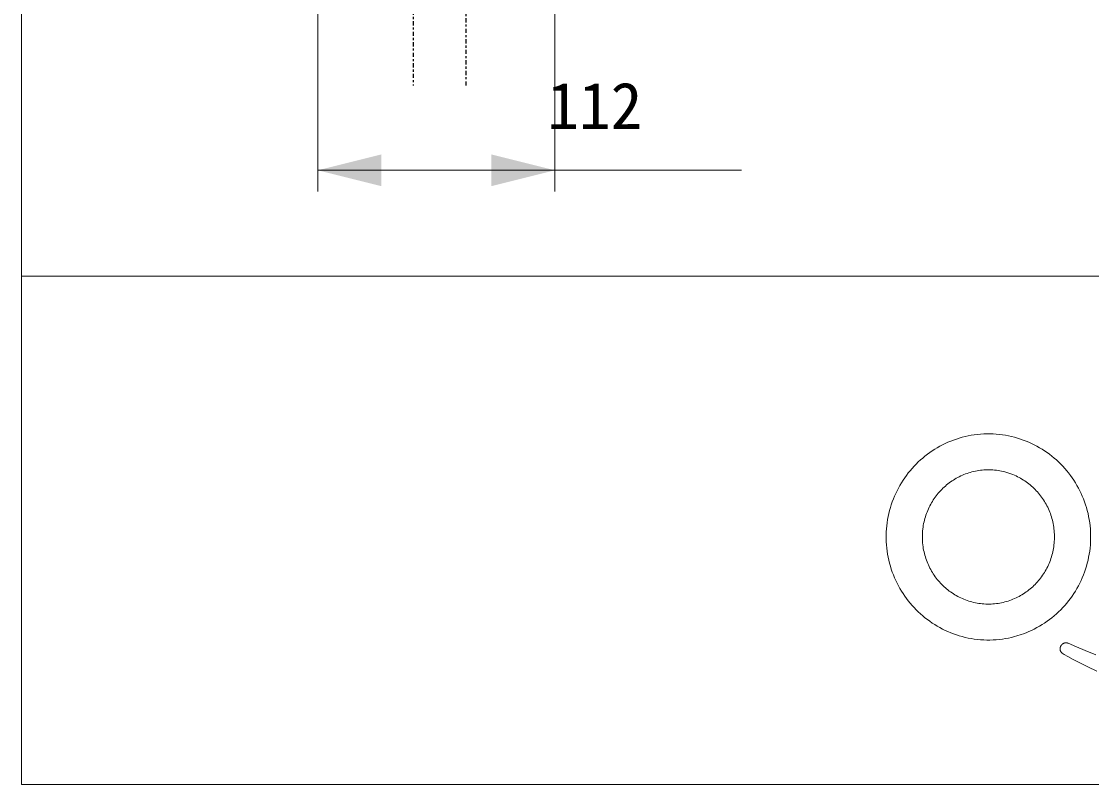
# Model space of a CAD drawing. Units: millimetres, scale not verified. Extents: x -203 to 203, y -143 to 208.
# Drawn here: x -198 to -147.5, y -138 to -102 of the extents above; entities that cross this region are included whole.
import ezdxf
from ezdxf.enums import TextEntityAlignment as Align

# ---------------------------------------------------------------- set-up
doc = ezdxf.new("R2010")
doc.units = ezdxf.units.MM
doc.header["$LTSCALE"] = 0.5
doc.linetypes.add('USER1', pattern=[0.629921, 0.393701, -0.07874, 0.07874, -0.07874])
for name, color, linetype, lineweight in [('0-1_DIMENSION_LINES$02_DIMENSI', 1, 'Continuous', 25), ('0-3_DIMENSION_LINES$01_CENTER_', 7, 'USER1', 25), ('0-9_図面_FORMAT$02_LOGO$02_OMOIO', 7, 'Continuous', 18), ('0-A_図面_FORMAT$01_WAKU$OUT_LINE', 6, 'Continuous', 18)]:
    doc.layers.add(name, color=color, linetype=linetype, lineweight=lineweight)
doc.styles.add('ＭＳ ゴシック', font='')
doc.styles.get('ＭＳ ゴシック').set_extended_font_data('MS Gothic')

# ---------------------------------------------------------------- blocks, each defined once
blk = doc.blocks.new('U81')
at = {"layer": '0-1_DIMENSION_LINES$02_DIMENSI', "color": 7}
blk.add_solid([(3318, 1760.5), (3312, 1762), (3318, 1763.5)], dxfattribs=at)
blk = doc.blocks.new('U82')
at = {"layer": '0-1_DIMENSION_LINES$02_DIMENSI', "color": 7}
blk.add_solid([(3328.386, 1760.5), (3328.386, 1763.5), (3334.386, 1762)], dxfattribs=at)

msp = doc.modelspace()

# ---------------------------------------------------------------- linework, layer by layer
at = {"layer": '0-1_DIMENSION_LINES$02_DIMENSI', "color": 7, "lineweight": 18}
for p, q in [((-172.8069, -99.9918), (-172.8069, -110)), ((-184, -100.5), (-184, -110)), ((-184, -109), (-172.8069, -109)), ((-172.8069, -109), (-164, -109))]:
    msp.add_line(p, q, dxfattribs=at)
at = {"layer": '0-3_DIMENSION_LINES$01_CENTER_'}
for p, q in [((-179.5, -96), (-179.5, -105)), ((-177, -105), (-177, -96))]:
    msp.add_line(p, q, dxfattribs=at)
at = {"layer": '0-9_図面_FORMAT$02_LOGO$02_OMOIO'}
for points in [[(-154.5006, -121.9606), (-154.3734, -121.8983), (-154.2441, -121.8397), (-154.1128, -121.7848), (-153.9796, -121.7337), (-153.8446, -121.6865), (-153.7078, -121.6433), (-153.5693, -121.6041), (-153.4291, -121.569), (-153.2874, -121.538), (-153.1442, -121.5113), (-152.9996, -121.4888), (-152.8536, -121.4707), (-152.7063, -121.4571), (-152.5579, -121.4479), (-152.4087, -121.4433), (-152.2592, -121.4433), (-152.1101, -121.4479), (-151.9616, -121.4571), (-151.8144, -121.4707), (-151.6684, -121.4888), (-151.5237, -121.5113), (-151.3805, -121.538), (-151.2388, -121.569), (-151.0987, -121.6041), (-150.9602, -121.6433), (-150.8234, -121.6866), (-150.6884, -121.7337), (-150.5552, -121.7848), (-150.4239, -121.8397), (-150.2946, -121.8983), (-150.1673, -121.9607), (-150.0422, -122.0266), (-149.9192, -122.0961), (-149.7984, -122.169), (-149.68, -122.2454), (-149.5639, -122.3251), (-149.4503, -122.4081), (-149.3392, -122.4942), (-149.2306, -122.5836)], [(-157.1627, -126.309), (-157.1613, -126.177), (-157.1599, -126.1265), (-157.1574, -126.0692), (-157.1485, -125.9338), (-157.1349, -125.7854), (-157.117, -125.6382), (-157.0947, -125.4925), (-157.0682, -125.3481), (-157.0374, -125.2053), (-157.0026, -125.0641), (-156.9637, -124.9245), (-156.9208, -124.7867), (-156.874, -124.6506), (-156.8233, -124.5164), (-156.7688, -124.3841), (-156.7106, -124.2538), (-156.6488, -124.1255), (-156.5834, -123.9994), (-156.5144, -123.8754), (-156.4421, -123.7538), (-156.3663, -123.6344), (-156.2872, -123.5174), (-156.2049, -123.4029), (-156.1194, -123.2909), (-156.0307, -123.1816), (-155.9391, -123.0748), (-155.8444, -122.9708), (-155.7468, -122.8696), (-155.6464, -122.7713), (-155.5432, -122.6759), (-155.4373, -122.5835), (-155.3288, -122.4942), (-155.2177, -122.408), (-155.1041, -122.3251), (-154.988, -122.2454), (-154.8695, -122.169), (-154.7488, -122.0961), (-154.6258, -122.0266), (-154.5006, -121.9606)], [(-149.2306, -122.5836), (-149.1248, -122.6759), (-149.0216, -122.7713), (-148.9212, -122.8697), (-148.8236, -122.9708), (-148.7289, -123.0748), (-148.6373, -123.1816), (-148.5486, -123.2909), (-148.4631, -123.4029), (-148.3808, -123.5174), (-148.3017, -123.6344), (-148.2259, -123.7538), (-148.1536, -123.8755), (-148.0846, -123.9994), (-148.0192, -124.1255), (-147.9574, -124.2538), (-147.8992, -124.3841), (-147.8447, -124.5164), (-147.794, -124.6506), (-147.7472, -124.7867), (-147.7043, -124.9246), (-147.6654, -125.0641), (-147.6306, -125.2054), (-147.5998, -125.3482), (-147.5733, -125.4925), (-147.551, -125.6382), (-147.5331, -125.7854), (-147.5195, -125.9338), (-147.5104, -126.0834), (-147.5059, -126.2337), (-147.5059, -126.3843), (-147.5104, -126.5347), (-147.5195, -126.6842), (-147.5331, -126.8327), (-147.551, -126.9798), (-147.5733, -127.1256), (-147.5998, -127.2699), (-147.6306, -127.4127), (-147.6654, -127.5539), (-147.7043, -127.6935)], [(-153.188, -123.2604), (-153.2652, -123.2839), (-153.3415, -123.3093), (-153.417, -123.3366), (-153.4916, -123.3659), (-153.5653, -123.397), (-153.6379, -123.43), (-153.7096, -123.4648), (-153.7803, -123.5014), (-153.85, -123.5397), (-153.9185, -123.5798), (-153.986, -123.6215), (-154.0523, -123.665), (-154.1175, -123.71), (-154.1815, -123.7567), (-154.2443, -123.805), (-154.3058, -123.8548), (-154.366, -123.9061), (-154.425, -123.959), (-154.4826, -124.0133), (-154.5389, -124.069), (-154.5937, -124.1262), (-154.6472, -124.1847), (-154.6992, -124.2446), (-154.7497, -124.3058), (-154.7988, -124.3683), (-154.8463, -124.4321), (-154.8922, -124.4971), (-154.9366, -124.5633), (-154.9793, -124.6307), (-155.0204, -124.6992), (-155.0599, -124.7689), (-155.0976, -124.8397), (-155.1336, -124.9115), (-155.1678, -124.9843), (-155.2003, -125.0582), (-155.2309, -125.133), (-155.2597, -125.2087), (-155.2867, -125.2854), (-155.3117, -125.363)], [(-150.302, -123.9061), (-150.3622, -123.8548), (-150.4237, -123.805), (-150.4865, -123.7567), (-150.5505, -123.71), (-150.6156, -123.665), (-150.682, -123.6215), (-150.7494, -123.5798), (-150.818, -123.5397), (-150.8876, -123.5014), (-150.9583, -123.4648), (-151.03, -123.43), (-151.1027, -123.397), (-151.1811, -123.3641), (-151.2698, -123.3295), (-151.317, -123.3122), (-151.3645, -123.2959), (-151.4124, -123.2805), (-151.4607, -123.266), (-151.5532, -123.2403), (-151.6368, -123.2195), (-151.7164, -123.202), (-151.7967, -123.1867), (-151.8777, -123.1735), (-151.9594, -123.1624), (-152.0417, -123.1535), (-152.1246, -123.1467), (-152.2081, -123.1422), (-152.2919, -123.14), (-152.3759, -123.1399), (-152.4598, -123.1422), (-152.5433, -123.1467), (-152.6262, -123.1535), (-152.7085, -123.1624), (-152.7902, -123.1735), (-152.8712, -123.1867), (-152.9515, -123.202), (-153.0311, -123.2195), (-153.1099, -123.2389), (-153.188, -123.2604)], [(-149.2477, -126.7726), (-149.2368, -126.6896), (-149.228, -126.6059), (-149.2214, -126.5216), (-149.2169, -126.4369), (-149.2147, -126.3517), (-149.2147, -126.2663), (-149.2169, -126.1812), (-149.2214, -126.0963), (-149.228, -126.0121), (-149.2368, -125.9285), (-149.2477, -125.8455), (-149.2607, -125.7632), (-149.2758, -125.6816), (-149.2929, -125.6008), (-149.3121, -125.5207), (-149.3332, -125.4414), (-149.3563, -125.363), (-149.3814, -125.2854), (-149.4083, -125.2087), (-149.4371, -125.133), (-149.4677, -125.0581), (-149.5002, -124.9843), (-149.5344, -124.9115), (-149.5704, -124.8396), (-149.6081, -124.7689), (-149.6476, -124.6992), (-149.6887, -124.6307), (-149.7314, -124.5633), (-149.7758, -124.4971), (-149.8217, -124.4321), (-149.8692, -124.3683), (-149.9183, -124.3058), (-149.9688, -124.2446), (-150.0208, -124.1847), (-150.0743, -124.1262), (-150.1291, -124.069), (-150.1854, -124.0133), (-150.243, -123.959), (-150.302, -123.9061)], [(-155.3117, -125.363), (-155.3348, -125.4414), (-155.3559, -125.5207), (-155.3751, -125.6008), (-155.3922, -125.6816), (-155.4073, -125.7632), (-155.4203, -125.8455), (-155.4317, -125.9338), (-155.442, -126.0334), (-155.4463, -126.0874), (-155.4496, -126.1442), (-155.452, -126.2038), (-155.4536, -126.309)], [(-156.4421, -128.8643), (-156.5145, -128.7426), (-156.5834, -128.6187), (-156.6488, -128.4925), (-156.7106, -128.3643), (-156.7688, -128.2339), (-156.8233, -128.1016), (-156.874, -127.9674), (-156.9208, -127.8313), (-156.9637, -127.6935), (-157.0026, -127.5539), (-157.0374, -127.4127), (-157.0682, -127.2699), (-157.0947, -127.1255), (-157.117, -126.9798), (-157.1349, -126.8326), (-157.1485, -126.6842), (-157.1576, -126.5348), (-157.1621, -126.3847), (-157.1627, -126.309)], [(-155.4536, -126.309), (-155.4526, -126.4049), (-155.4516, -126.4441), (-155.4495, -126.4871), (-155.442, -126.5846), (-155.4317, -126.6843), (-155.4203, -126.7726), (-155.4073, -126.8549), (-155.3922, -126.9365), (-155.3751, -127.0173), (-155.3559, -127.0974), (-155.3348, -127.1766), (-155.3117, -127.2551), (-155.2867, -127.3327), (-155.2597, -127.4094), (-155.2309, -127.4851), (-155.2003, -127.56), (-155.1678, -127.6338), (-155.1336, -127.7067), (-155.0976, -127.7785), (-155.0599, -127.8492), (-155.0204, -127.9189), (-154.9793, -127.9874), (-154.9366, -128.0548), (-154.8922, -128.121), (-154.8463, -128.186), (-154.7988, -128.2498), (-154.7497, -128.3123), (-154.6992, -128.3735), (-154.6472, -128.4334), (-154.5937, -128.492), (-154.5388, -128.5491), (-154.4826, -128.6049), (-154.425, -128.6592), (-154.366, -128.712), (-154.3058, -128.7634), (-154.2443, -128.8132), (-154.1815, -128.8615), (-154.1175, -128.9082), (-154.0523, -128.9532)], [(-151.03, -129.1882), (-150.9583, -129.1534), (-150.8876, -129.1168), (-150.818, -129.0785), (-150.7494, -129.0384), (-150.682, -128.9967), (-150.6156, -128.9532), (-150.5505, -128.9082), (-150.4865, -128.8615), (-150.4237, -128.8132), (-150.3622, -128.7634), (-150.302, -128.712), (-150.243, -128.6592), (-150.1854, -128.6049), (-150.1291, -128.5491), (-150.0743, -128.492), (-150.0208, -128.4334), (-149.9688, -128.3735), (-149.9183, -128.3123), (-149.8692, -128.2498), (-149.8217, -128.186), (-149.7758, -128.121), (-149.7314, -128.0548), (-149.6887, -127.9874), (-149.6476, -127.9189), (-149.6081, -127.8492), (-149.5704, -127.7785), (-149.5344, -127.7067), (-149.5002, -127.6338), (-149.4677, -127.56), (-149.4371, -127.4851), (-149.4083, -127.4094), (-149.3813, -127.3327), (-149.3563, -127.2551), (-149.3332, -127.1766), (-149.3121, -127.0974), (-149.2929, -127.0173), (-149.2758, -126.9365), (-149.2607, -126.8549), (-149.2477, -126.7726)], [(-147.7043, -127.6935), (-147.7472, -127.8313), (-147.794, -127.9674), (-147.8447, -128.1017), (-147.8992, -128.234), (-147.9574, -128.3643), (-148.0192, -128.4925), (-148.0846, -128.6187), (-148.1536, -128.7426), (-148.2259, -128.8643), (-148.3017, -128.9837), (-148.3808, -129.1007), (-148.4631, -129.2152), (-148.5486, -129.3272), (-148.6373, -129.4366), (-148.7289, -129.5433), (-148.8236, -129.6473), (-148.9212, -129.7485), (-149.0216, -129.8468), (-149.1248, -129.9422), (-149.2307, -130.0346), (-149.3392, -130.1239), (-149.4503, -130.2101), (-149.5639, -130.2931), (-149.68, -130.3728), (-149.7985, -130.4492), (-149.9192, -130.5221), (-150.0422, -130.5916), (-150.1674, -130.6575), (-150.2946, -130.7199), (-150.4239, -130.7785), (-150.5552, -130.8334), (-150.6799, -130.8816), (-150.7893, -130.9203), (-150.9945, -130.9852), (-151.1073, -131.0167), (-151.2388, -131.0492), (-151.3805, -131.0802), (-151.5237, -131.1069), (-151.6684, -131.1294)], [(-151.6684, -131.1294), (-151.8144, -131.1475), (-151.9616, -131.1611), (-152.1101, -131.1703), (-152.2592, -131.1749), (-152.4087, -131.1749), (-152.5579, -131.1703), (-152.7063, -131.1611), (-152.8536, -131.1475), (-152.9996, -131.1294), (-153.1442, -131.1069), (-153.2874, -131.0802), (-153.4291, -131.0492), (-153.5693, -131.0141), (-153.7078, -130.9749), (-153.8446, -130.9316), (-153.9796, -130.8845), (-154.1128, -130.8334), (-154.2441, -130.7785), (-154.3734, -130.7198), (-154.5007, -130.6575), (-154.6258, -130.5916), (-154.7488, -130.5221), (-154.8696, -130.4492), (-154.988, -130.3728), (-155.1041, -130.2931), (-155.2177, -130.2101), (-155.3288, -130.1239), (-155.4373, -130.0346), (-155.5432, -129.9422), (-155.6464, -129.8468), (-155.7468, -129.7485), (-155.8444, -129.6473), (-155.9391, -129.5433), (-156.0307, -129.4365), (-156.1194, -129.3272), (-156.2049, -129.2152), (-156.2872, -129.1007), (-156.3663, -128.9837), (-156.4421, -128.8643)], [(-154.0523, -128.9532), (-153.986, -128.9967), (-153.9185, -129.0384), (-153.85, -129.0785), (-153.7803, -129.1168), (-153.7096, -129.1534), (-153.6379, -129.1882), (-153.5652, -129.2212), (-153.4916, -129.2523), (-153.417, -129.2816), (-153.3415, -129.3089), (-153.2652, -129.3344), (-153.188, -129.3578), (-153.1099, -129.3793), (-153.0311, -129.3988), (-152.9515, -129.4162), (-152.8712, -129.4315), (-152.7902, -129.4447), (-152.7085, -129.4558), (-152.6262, -129.4648), (-152.5433, -129.4715), (-152.4598, -129.476), (-152.3759, -129.4783), (-152.2919, -129.4783), (-152.2081, -129.476), (-152.1246, -129.4715), (-152.0417, -129.4648), (-151.9593, -129.4558), (-151.8777, -129.4447), (-151.7967, -129.4315), (-151.7164, -129.4162), (-151.6368, -129.3988), (-151.558, -129.3793), (-151.48, -129.3578), (-151.4028, -129.3344), (-151.3264, -129.3089), (-151.2509, -129.2816), (-151.1763, -129.2523), (-151.1027, -129.2212), (-151.03, -129.1882)], [(-148.8657, -131.3912), (-148.8698, -131.3956), (-148.8738, -131.4), (-148.8777, -131.4046), (-148.8816, -131.4092), (-148.8854, -131.414), (-148.8891, -131.4188), (-148.8927, -131.4237), (-148.8962, -131.4287), (-148.8996, -131.4338), (-148.9029, -131.439), (-148.9061, -131.4443), (-148.9093, -131.4497), (-148.9124, -131.4552), (-148.9154, -131.461), (-148.9183, -131.4669), (-148.9212, -131.4729), (-148.924, -131.4792), (-148.9267, -131.4856), (-148.9294, -131.4921), (-148.9319, -131.4987), (-148.9342, -131.5053), (-148.9363, -131.5118), (-148.9383, -131.5182), (-148.94, -131.5245), (-148.9415, -131.5308), (-148.9429, -131.537), (-148.944, -131.5431), (-148.9459, -131.5554), (-148.9474, -131.5678), (-148.9486, -131.5804), (-148.9493, -131.5931), (-148.9495, -131.5995), (-148.9495, -131.6059), (-148.9493, -131.6122), (-148.9489, -131.6184), (-148.9483, -131.6247), (-148.9474, -131.6309), (-148.9464, -131.637), (-148.9452, -131.6432)], [(-148.6616, -131.3054), (-148.6676, -131.3053), (-148.6735, -131.3053), (-148.6793, -131.3054), (-148.6851, -131.3057), (-148.6909, -131.3061), (-148.6967, -131.3066), (-148.7025, -131.3073), (-148.7082, -131.308), (-148.7139, -131.309), (-148.7196, -131.31), (-148.7253, -131.3112), (-148.7309, -131.3125), (-148.7365, -131.3139), (-148.7421, -131.3155), (-148.7476, -131.3172), (-148.7531, -131.319), (-148.7586, -131.3209), (-148.764, -131.3229), (-148.7694, -131.3251), (-148.7747, -131.3274), (-148.78, -131.3297), (-148.7853, -131.3322), (-148.7905, -131.3348), (-148.7956, -131.3376), (-148.8007, -131.3404), (-148.8058, -131.3434), (-148.8108, -131.3464), (-148.8157, -131.3496), (-148.8206, -131.3528), (-148.8254, -131.3562), (-148.8301, -131.3597), (-148.8348, -131.3633), (-148.8394, -131.367), (-148.844, -131.3708), (-148.8485, -131.3747), (-148.8529, -131.3786), (-148.8572, -131.3827), (-148.8615, -131.3869), (-148.8657, -131.3912)], [(-147.2549, -131.8724), (-147.7625, -131.6769), (-148.1774, -131.5039), (-148.563, -131.3295), (-148.5813, -131.3214), (-148.5833, -131.3205), (-148.5854, -131.3197), (-148.5875, -131.3189), (-148.5897, -131.3181), (-148.5945, -131.3165), (-148.5996, -131.315), (-148.605, -131.3136), (-148.6108, -131.3123), (-148.6169, -131.311), (-148.6234, -131.3097), (-148.63, -131.3086), (-148.6365, -131.3077), (-148.643, -131.3069), (-148.6493, -131.3062), (-148.6555, -131.3057), (-148.6616, -131.3054)], [(-148.9452, -131.6432), (-148.9423, -131.6553), (-148.9391, -131.6673), (-148.9355, -131.6791), (-148.9314, -131.6907), (-148.9292, -131.6964), (-148.9268, -131.702), (-148.9243, -131.7076), (-148.9215, -131.713), (-148.9186, -131.7184), (-148.9154, -131.7236), (-148.9121, -131.7288), (-148.9086, -131.7338), (-148.905, -131.7388), (-148.9013, -131.7437), (-148.8935, -131.7535), (-148.8853, -131.7631), (-148.8767, -131.7724), (-148.8723, -131.777), (-148.868, -131.7812), (-148.8638, -131.7852), (-148.8596, -131.7888), (-148.8554, -131.7922), (-148.8534, -131.7938), (-148.8514, -131.7954), (-148.8494, -131.7968), (-148.8474, -131.7982), (-148.8454, -131.7995), (-148.8434, -131.8008), (-148.7493, -131.8575), (-148.5822, -131.9541), (-148.3309, -132.0932), (-148.0177, -132.2579), (-147.6432, -132.4444), (-147.2083, -132.6487)]]:
    msp.add_lwpolyline(points, dxfattribs=at)
at = {"layer": '0-A_図面_FORMAT$01_WAKU$OUT_LINE'}
msp.add_line((198, -114), (-198, -114), dxfattribs=at)
msp.add_lwpolyline([(-198, -138), (198, -138), (198, 138), (-198, 138)], close=True, dxfattribs=at)

# ---------------------------------------------------------------- block references
at = {"layer": '0-1_DIMENSION_LINES$02_DIMENSI', "xscale": 0.5, "yscale": 0.5}
for name in ['U81', 'U82']:
    msp.add_blockref(name, (-1840, -990), dxfattribs=at)

# ---------------------------------------------------------------- texts
at = {"layer": '0-1_DIMENSION_LINES$02_DIMENSI', "color": 7, "style": 'ＭＳ ゴシック'}
msp.add_text('112', height=2.199, dxfattribs=at).set_placement((-173.1649, -107.7128), align=Align.BOTTOM_LEFT)

doc.saveas('drawing.dxf')
